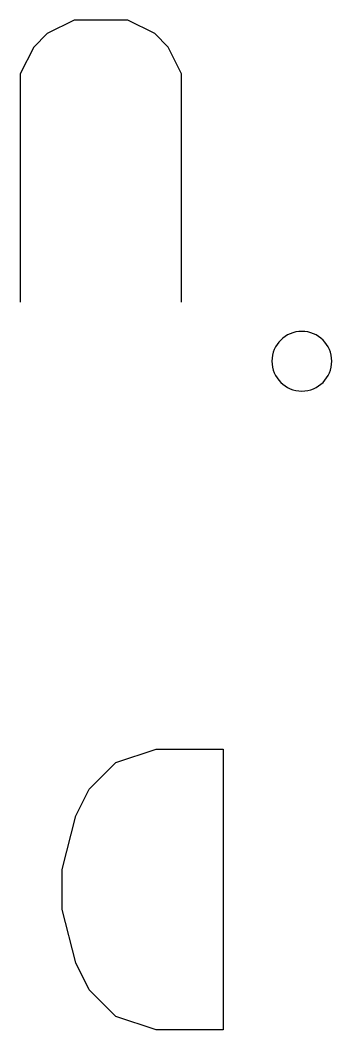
# Model space of a CAD drawing. Header units: millimetres. Extents: x -1 to 260, y -56 to 300.
# Drawn here: x 170.236 to 171.558, y 26.122 to 30.414 of the extents above; entities that cross this region are included whole.
import ezdxf

# ---------------------------------------------------------------- set-up
doc = ezdxf.new("R2010")
doc.units = ezdxf.units.MM
doc.layers.add('F.Fab', color=9, linetype='CONTINUOUS', true_color=0xafafaf)
doc.layers.add('F.Silkscreen', color=41, linetype='CONTINUOUS', true_color=0xf2eda1)

msp = doc.modelspace()

# ---------------------------------------------------------------- linework, layer by layer
at = {"layer": 'F.Fab', "linetype": 'CONTINUOUS'}
for p, q in [((170.464486, 30.413807), (170.350356, 30.356742)), ((170.692748, 30.413807), (170.464486, 30.413807)), ((170.806878, 30.356742), (170.692748, 30.413807)), ((170.350356, 30.356742), (170.29329, 30.299676)), ((170.863944, 30.299676), (170.806878, 30.356742)), ((170.29329, 30.299676), (170.236225, 30.185546)), ((170.921009, 30.185546), (170.863944, 30.299676)), ((170.236225, 30.185546), (170.236225, 29.215435)), ((170.921009, 29.215435), (170.921009, 30.185546))]:
    msp.add_line(p, q, dxfattribs=at)
at = {"layer": 'F.Silkscreen', "linetype": 'CONTINUOUS'}
for p, q in [((170.642108, 27.258481), (170.812651, 27.315328)), ((170.812651, 27.315328), (171.096889, 27.315328)), ((171.096889, 27.315328), (171.096889, 26.121528)), ((170.528413, 27.144785), (170.642108, 27.258481)), ((170.471566, 27.03109), (170.528413, 27.144785)), ((170.414718, 26.8037), (170.471566, 27.03109)), ((170.414718, 26.633157), (170.414718, 26.8037)), ((170.471566, 26.405766), (170.414718, 26.633157)), ((170.528413, 26.292071), (170.471566, 26.405766)), ((170.642108, 26.178376), (170.528413, 26.292071)), ((170.812651, 26.121528), (170.642108, 26.178376)), ((171.096889, 26.121528), (170.812651, 26.121528))]:
    msp.add_line(p, q, dxfattribs=at)
at = {"layer": 'F.Silkscreen'}
for start, end in [(0, 180), (-180, 0)]:
    msp.add_arc((171.431259, 28.96399), 0.127, start, end, dxfattribs=at)

doc.saveas('drawing.dxf')
